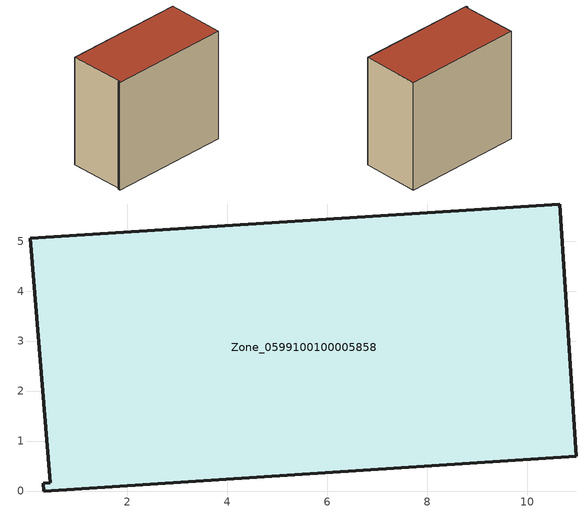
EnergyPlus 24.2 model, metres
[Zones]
Zone_0599100100005858
 floor ground (C_G): 0.33,0 0.32,0.15 0.46,0.17 0.06,5.05 10.65,5.74 10.98,0.69 z0
 wall outside (C_F): 0.33,0 10.98,0.69 10.65,5.74 0.06,5.05 0.46,0.17 0.32,0.15 0.33,0 z0:9.9
 roof outside (C_R): 0.32,0.15 0.33,0 10.98,0.69 10.65,5.74 0.06,5.05 0.46,0.17 z9.9
[BUILDING]
Pand.0599100100005858: North Axis=0; Terrain=City; Loads Convergence Tolerance Value=0.04; Temperature Convergence Tolerance Value=0.4; Solar Distribution=FullExterior; Maximum Number of Warmup Days=25; Minimum Number of Warmup Days=1
[Site:Location]
Rotterdam.The.Hague.AP_ZH_NLD Design_Conditions: Latitude=51.96; Longitude=4.45; Time Zone=1; Elevation=-4.5
[SITE:GROUNDTEMPERATURE:BUILDINGSURFACE]
18, 18, 18, 18, 18, 18, 18, 18, 18, 18, 18, 18
[MATERIAL] Thermal Absorptance=0.9; Solar Absorptance=0.7; Visible Absorptance=0.7
Name | Roughness | Thickness | Conductivity | Density | Specific Heat
G.TC.2006-2014 | MediumSmooth | 0.15 | 0.06 | 540 | 1210
F.TC.2006-2014 | Rough | 0.3 | 0.12 | 1920 | 840
R.TC.2006-2014 | MediumRough | 0.2 | 0.08 | 1500 | 1000
[CONSTRUCTION]
C_G: G.TC.2006-2014
C_F: F.TC.2006-2014
C_R: R.TC.2006-2014
[ZONE]
Zone_0599100100005858: Type=1; Multiplier=1; Ceiling Height=Autocalculate; Volume=Autocalculate; Floor Area=autocalculate; Part of Total Floor Area=Yes
[ZONEINFILTRATION:DESIGNFLOWRATE]
Infil_Zone_0599100100005858: Zone or ZoneList or Space or SpaceList=Zone_0599100100005858; Schedule=AlwaysOn; Design Flow Rate Calculation Method=Flow/Area; Flow Rate per Floor Area=0.0015; Constant Term Coefficient=1; Temperature Term Coefficient=0; Velocity Term Coefficient=0; Velocity Squared Term Coefficient=0
[HVACTEMPLATE:ZONE:IDEALLOADSAIRSYSTEM]
Zone_0599100100005858: Maximum Heating Supply Air Temperature=50; Minimum Cooling Supply Air Temperature=13; Maximum Heating Supply Air Humidity Ratio=0.0156; Minimum Cooling Supply Air Humidity Ratio=0.0077; Heating Limit=NoLimit; Cooling Limit=NoLimit; Dehumidification Control Type=ConstantSensibleHeatRatio; Cooling Sensible Heat Ratio=0.7; Dehumidification Setpoint=60; Humidification Control Type=None; Humidification Setpoint=30; Outdoor Air Method=None; Outdoor Air Flow Rate per Person=0.00944; Outdoor Air Flow Rate per Zone Floor Area=0; Outdoor Air Flow Rate per Zone=0; Demand Controlled Ventilation Type=None; Outdoor Air Economizer Type=NoEconomizer; Heat Recovery Type=None; Sensible Heat Recovery Effectiveness=0.7; Latent Heat Recovery Effectiveness=0.65
[ZONECONTROL:THERMOSTAT]
ThermostatControl_Zone_0599100100005858: Zone or ZoneList=Zone_0599100100005858; Control Type Schedule=DualSetpointControlType; Control 1=Thermostat_Zone_0599100100005858; Temperature Difference Between Cutout And Setpoint=0
[THERMOSTATSETPOINT:DUALSETPOINT]
Thermostat_Zone_0599100100005858: Heating Setpoint Temperature Schedule=HeatingSetpoint_Zone_0599100100005858; Cooling Setpoint Temperature Schedule=CoolingSetpoint_Zone_0599100100005858
[SCHEDULE:COMPACT]
HeatingSetpoint_Zone_0599100100005858: Through: 12/31, For: AllDays, Until: 24:00, 21
CoolingSetpoint_Zone_0599100100005858: Through: 12/31, For: AllDays, Until: 24:00, 24
DualSetpointControlType: Through: 12/31, For: AllDays, Until: 24:00, 4
AlwaysOn: Through: 12/31, For: AllDays, Until: 24:00, 1
